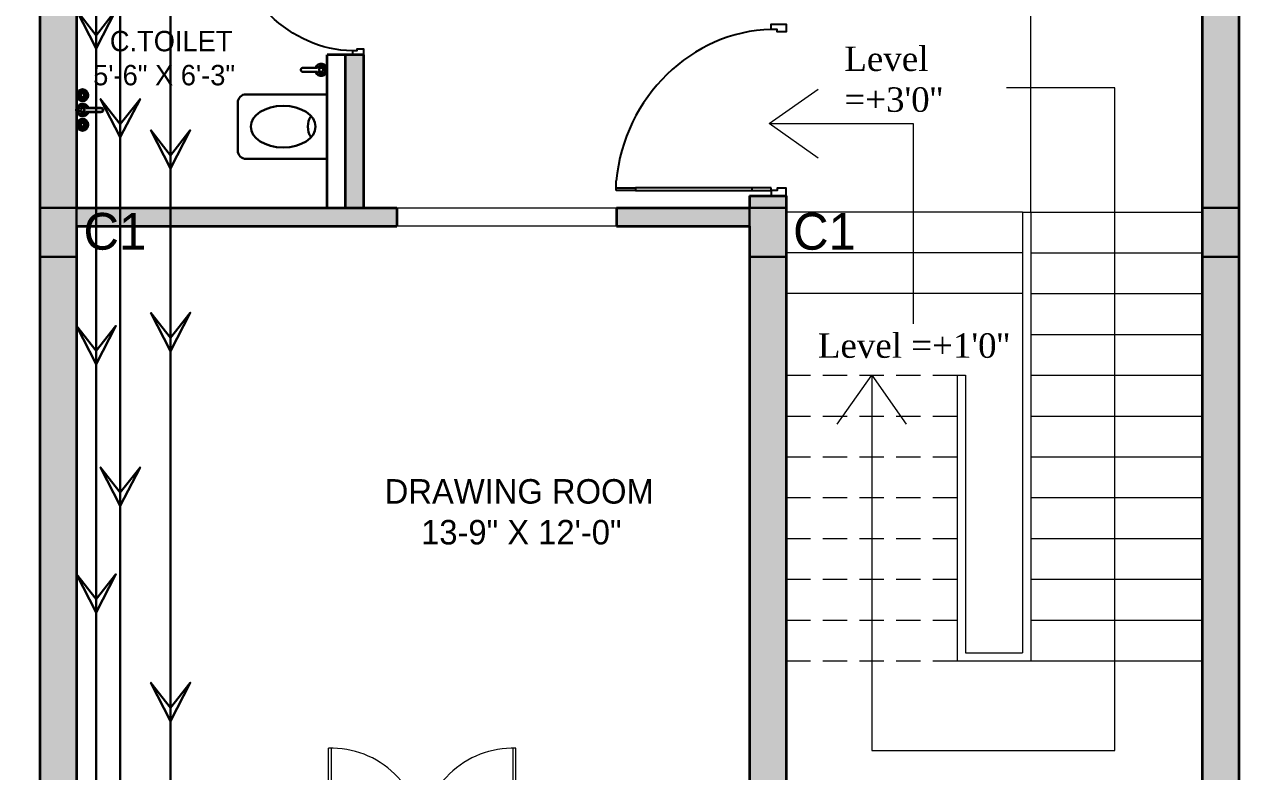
# Model space of a CAD drawing. Header units: millimetres. Extents: x -6808 to 215771, y -89660 to -16303.
# Drawn here: x 109331.6 to 109629.4, y -47695.9 to -47512.7 of the extents above; entities that cross this region are included whole.
import ezdxf

# ---------------------------------------------------------------- set-up
doc = ezdxf.new("R2010")
doc.units = ezdxf.units.MM
doc.header["$PDMODE"] = 35
doc.linetypes.add('ACAD_ISO10W100', pattern=[18, 12, -3, 0, -3])
doc.linetypes.add('DASHED', pattern=[0.75, 0.5, -0.25])
doc.layers.get('0').update_dxf_attribs({"color": 8})
for name, color, linetype, lineweight, true_color in [('AR.furniture', 7, 'Continuous', 35, 0x009e9e), ('furniture layout', 7, 'Continuous', 25, 0x006161), ('wall hatch', 7, 'Continuous', 9, 0x4a4a4a)]:
    doc.layers.add(name, color=color, linetype=linetype, lineweight=lineweight, true_color=true_color)
for name, color, linetype, lineweight in [('col.center', 5, 'ACAD_ISO10W100', 15), ('column', 5, 'Continuous', 30), ('dim2', 6, 'Continuous', 20), ('door', 5, 'Continuous', 9), ('ELECTRICAL', 150, 'Continuous', 30), ('railing', 190, 'Continuous', 13), ('SANITARY', 6, 'Continuous', 30), ('STAIR', 252, 'Continuous', 15), ('text', 7, 'Continuous', 25), ('wall', 7, 'Continuous', 35)]:
    doc.layers.add(name, color=color, linetype=linetype, lineweight=lineweight)
doc.layers.add('NET 01', color=8, linetype='Continuous')
doc.layers.add('WAL', color=7, linetype='Continuous')
doc.styles.add('SAJ', font='eurr____.ttf')
doc.styles.get("Standard").update_dxf_attribs({"font": 'times.ttf'})
doc.dimstyles.new('SAJ', dxfattribs={"dimtxt": 5, "dimasz": 2, "dimexe": 1, "dimexo": 1, "dimgap": 0.09375, "dimtad": 0, "dimdec": 1, "dimzin": 0, "dimdsep": 46, "dimlunit": 4, "dimtxsty": 'SAJ', "dimblk": 'OBLIQUE', "dimcen": 0.125, "dimdle": 0.375, "dimadec": 0, "dimazin": 0, "dimtfac": 1, "dimtdec": 1, "dimtofl": 0, "dimtmove": 0, "dimatfit": 3, "dimldrblk": 'OBLIQUE', "dimfxl": 1, "dimtolj": 1, "dimtzin": 0, "dimlwd": 5, "dimlwe": 5, "dimarcsym": 1})

# ---------------------------------------------------------------- blocks, each defined once
blk = doc.blocks.new('_Oblique')
at = {"color": 0, "linetype": 'ByBlock', "lineweight": -2}
blk.add_line((-0.5, -0.5), (0.5, 0.5), dxfattribs=at)
blk = doc.blocks.new('*D1457')
at = {"layer": 'Defpoints', "color": 0, "transparency": 16777216}
for p in [(109335.4383211158, -47023.23086066107), (109298.4519722955, -47811.23086066107), (109335.4383211158, -47811.23086066107)]:
    blk.add_point(p, dxfattribs=at)
at = {"layer": 'dim2', "color": 0, "linetype": 'DASHED', "lineweight": 5, "transparency": 16777216}
for p, q in [((109334.4383211158, -47023.23086066107), (109297.4519722955, -47023.23086066107)), ((109298.4519722955, -47022.85586066107), (109298.4519722955, -47398.81993004432)), ((109298.4519722955, -47811.60586066107), (109298.4519722955, -47435.64179127781)), ((109334.4383211158, -47811.23086066107), (109297.4519722955, -47811.23086066107))]:
    blk.add_line(p, q, dxfattribs=at)
at = {"layer": 'dim2', "color": 0, "lineweight": 5, "transparency": 16777216, "xscale": 2, "yscale": 2, "zscale": 2}
for p, rotation in [((109298.4519722955, -47023.23086066107), 90), ((109298.4519722955, -47811.23086066107), 270)]:
    blk.add_blockref('_Oblique', p, dxfattribs=dict(at, rotation=rotation))
at = {"layer": 'dim2', "color": 0, "transparency": 16777216, "insert": (109298.4519722955, -47417.23086066104), "char_height": 12, "attachment_point": 5, "rotation": 90, "style": 'SAJ'}
blk.add_mtext('\\A1;65\'-8"', dxfattribs=at)
blk = doc.blocks.new('A$C2AC05335')
at = {"layer": 'door'}
for p, q in [((2.242297157878056, 0), (2.242297157878056, 30.31279242104939)), ((3.070495263149496, 30.32720642132116), (3.070495263149496, 0)), ((56.92950473685051, 30.32720642132115), (56.9295047368505, 3.312792421049379)), ((57.75770284212192, 3.312792421049379), (57.75770284212192, 30.31279242104939)), ((1, 4.969188631581346), (2.242297157878056, 4.969188631581346)), ((1, 4.969188631581346), (1, 0)), ((2.242297157878056, 4.969188631581346), (2.242297157878056, 3.312792421049379)), ((59, 4.969188631581346), (57.75770284212192, 4.969188631581346)), ((57.75770284212192, 4.969188631581346), (57.75770284212192, 3.312792421049379)), ((59, 4.969188631581346), (59, 0)), ((3.070495263149496, 0), (1, 0)), ((2.242297157878056, 3.312792421049379), (3.070495263149496, 3.312792421049379)), ((3.070495263149496, 3.312792421049379), (3.070495263149496, 0)), ((3.070495263149496, 3.312792421049379), (56.9295047368505, 3.312792421049379)), ((57.75770284212192, 3.312792421049379), (56.9295047368505, 3.312792421049379)), ((56.9295047368505, 3.312792421049379), (56.9295047368505, 0)), ((56.9295047368505, 0), (59, 0))]:
    blk.add_line(p, q, dxfattribs=at)
for centre, radius, start, end in [((3.124026780725286, 3.450931507061147), 26.87632822560134, 359.7055095697405, 91.88003555826107), ((56.87597321927471, 3.450931507061134), 26.87632822560136, 88.11996444173887, 180.2944904302595)]:
    blk.add_arc(centre, radius, start, end, dxfattribs=at)
blk = doc.blocks.new('QEWFWE')
at = {"layer": 'NET 01'}
for p, q in [((238503.447248156, 15011.84604531023), (238503.447248156, 15015.76753637501)), ((238503.447248156, 15015.76753637501), (238505.4079936855, 15015.76753637501)), ((238503.9780872839, 15015.767536375), (238503.9780872839, 15011.84604531023)), ((238503.9780872839, 15011.84604531023), (238503.447248156, 15011.84604531023)), ((238503.447248156, 15011.84604531023), (238503.447248156, 14988.31709892158)), ((238503.9780872839, 14988.31709892158), (238503.9780872839, 15011.84604531023)), ((238503.447248156, 14988.31709892158), (238503.447248156, 14984.39560785534)), ((238503.9780872839, 14988.31709892158), (238503.447248156, 14988.31709892158)), ((238503.9780872839, 14984.39560785534), (238503.9780872839, 14988.31709892158)), ((238503.447248156, 14984.39560785534), (238503.9780872839, 14984.39560785534))]:
    blk.add_line(p, q, dxfattribs=at)
for points in [[(238503.447248156, 14984.39560785534), (238502.397248156, 14984.39560785534), (238502.397248156, 14981.39560785623), (238503.8972481559, 14981.39560785623), (238503.8972481559, 14982.89560785623), (238503.8972481559, 14983.19560785624), (238503.447248156, 14983.19560785624)], [(238536.0159434743, 14984.39560785679), (238537.0659434743, 14984.39560785679), (238537.0659434743, 14981.39560785768), (238535.5659434743, 14981.39560785768), (238535.5659434743, 14982.89560785768), (238535.5659434743, 14983.19560785768), (238536.0159434743, 14983.19560785768)]]:
    blk.add_lwpolyline(points, close=True, dxfattribs=at)
blk.add_ellipse((238504.1825277307, 14985.62107381455), major_axis=(-29.26720776775804, 13.54059412585916), ratio=0.9257658053637364, start_param=-2.718612033376265, end_param=-1.204625234293297, dxfattribs=at)
blk = doc.blocks.new('c1')
at = {"layer": 'column'}
blk.add_hatch(color=256, dxfattribs=at).paths.add_polyline_path([(58376.49144356491, -43564.36150552611), (58385.4914435649, -43564.36150552611), (58385.4914435649, -43552.3615055261), (58376.49144356491, -43552.3615055261)])
for p, q in [((58376.49144356491, -43552.3615055261), (58376.49144356491, -43564.36150552611)), ((58376.49144356491, -43552.3615055261), (58385.4914435649, -43552.3615055261)), ((58385.4914435649, -43564.36150552611), (58385.4914435649, -43552.3615055261)), ((58376.49144356491, -43564.36150552611), (58385.4914435649, -43564.36150552611))]:
    blk.add_line(p, q, dxfattribs=at)
blk = doc.blocks.new('W.C')
at = {"layer": 'AR.furniture', "lineweight": 30, "ltscale": 3}
blk.add_lwpolyline([(41572.37444388455, -1963.336699025685), (41572.37444388455, -1947.502238046189), (41552.46565824292, -1947.502238046189, 0.4142135623730898), (41550.42849591188, -1949.539400377221), (41550.42849591188, -1961.299536694608, 0.4142135623730951), (41552.46565824292, -1963.336699025685)], format="xyb", close=True, dxfattribs=at)
blk.add_arc((41572.19666471007, -1955.419468535937), 4.599524881314687, 145.5058926489781, 214.4941073510266, dxfattribs=at)
blk.add_ellipse((41561.55712293681, -1955.419468535937), major_axis=(7.964773629046628, 0), ratio=0.6406169392411422, dxfattribs=at)
blk = doc.blocks.new('A$C2ABB695D')
at = {"layer": 'AR.furniture', "lineweight": 30}
for p, q in [((4.13609783312131, 1.99691295661614), (0.4999978331179591, 1.99691295661614)), ((0.4999978331179591, 0.9969129566161428), (4.136897833115654, 0.9969129566161428))]:
    blk.add_line(p, q, dxfattribs=at)
blk.add_circle((4.999997833117959, 1.49691295661614), 0.5, dxfattribs=at)
for centre, radius, start, end in [((4.999997833117959, 1.49691295661614), 1.5, 199.6513999998952, 160.3602999999291), ((0.4999978331179591, 1.49691295661614), 0.5, 90, 270), ((4.999997833117959, 1.49691295661614), 1, 210.3431000000814, 149.7554000001396)]:
    blk.add_arc(centre, radius, start, end, dxfattribs=at)
blk = doc.blocks.new('CVGDRF')
at = {"layer": 'AR.furniture'}
for p, q in [((91951.07127386768, -21891.25163225086), (91951.07127386768, -21894.88853225086)), ((91952.07127386768, -21894.88773225086), (91952.07127386768, -21891.25163225086)), ((91947.46427386768, -21895.62663225086), (91947.19627386768, -21895.62663225086)), ((91947.46737386768, -21895.87663225086), (91947.19627386768, -21895.87663225086)), ((91947.82127386768, -21895.27273225086), (91947.82127386768, -21895.00163225087)), ((91947.82127386768, -21896.23363225086), (91947.82127386768, -21896.50163225087)), ((91948.07127386768, -21895.26963225087), (91948.07127386768, -21895.00163225087)), ((91948.07127386768, -21896.23053225086), (91948.07127386768, -21896.50163225087)), ((91948.42517386768, -21895.62663225086), (91948.69627386768, -21895.62663225086)), ((91948.42827386766, -21895.87663225086), (91948.69627386768, -21895.87663225086)), ((91954.71427386768, -21895.62663225086), (91954.44627386768, -21895.62663225086)), ((91954.71737386768, -21895.87663225086), (91954.44627386768, -21895.87663225086)), ((91955.07127386768, -21895.27273225087), (91955.07127386768, -21895.00163225087)), ((91955.07127386768, -21896.23363225086), (91955.07127386768, -21896.50163225087)), ((91955.32127386768, -21895.26963225087), (91955.32127386768, -21895.00163225087)), ((91955.32127386768, -21896.23053225086), (91955.32127386768, -21896.50163225087)), ((91955.67517386768, -21895.62663225086), (91955.94627386768, -21895.62663225086)), ((91955.67827386767, -21895.87663225086), (91955.94627386768, -21895.87663225086))]:
    blk.add_line(p, q, dxfattribs=at)
for centre, radius in [((91947.94627386768, -21895.75163225086), 1.375), ((91946.94627386768, -21895.75163225086), 0.2795085), ((91947.94627386768, -21895.75163225086), 0.5), ((91947.94627386768, -21894.75163225087), 0.2795085), ((91947.94627386768, -21896.75163225087), 0.2795085), ((91948.94627386768, -21895.75163225086), 0.2795085), ((91951.57127386768, -21895.75163225086), 0.5), ((91955.19627386768, -21895.75163225086), 1.375), ((91954.19627386768, -21895.75163225086), 0.2795085), ((91955.19627386768, -21895.75163225086), 0.5), ((91955.19627386768, -21894.75163225087), 0.2795085), ((91955.19627386768, -21896.75163225087), 0.2795085), ((91956.19627386768, -21895.75163225086), 0.2795085)]:
    blk.add_circle(centre, radius, dxfattribs=at)
for centre, radius, start, end in [((91951.57127386768, -21891.25163225086), 0.5, 0, 180), ((91947.94627386768, -21895.75163225086), 1, 105.2406999999566, 164.2093000000541), ((91947.94627386768, -21895.75163225086), 1, 196.2342200000092, 253.9046899999101), ((91947.94627386768, -21895.75163225086), 1, 16.4412999998578, 74.0788999998228), ((91947.94627386768, -21895.75163225086), 1, 286.1199999996705, 344.0884000000242), ((91951.57127386768, -21895.75163225086), 1.5, 109.6514000002878, 70.36029999980285), ((91951.57127386768, -21895.75163225086), 1, 120.3430999999761, 59.75539999985453), ((91955.19627386768, -21895.75163225086), 1, 106.1199999996706, 164.0884000000242), ((91955.19627386768, -21895.75163225086), 1, 196.4412500000557, 254.0788699999682), ((91955.19627386768, -21895.75163225086), 1, 285.2406999999566, 344.2093000000542), ((91955.19627386768, -21895.75163225086), 1, 16.23419999995927, 73.90470000020048)]:
    blk.add_arc(centre, radius, start, end, dxfattribs=at)
blk = doc.blocks.new('A$C663E713A')
at = {"layer": 'SANITARY'}
for points in [[(-4.258887202e-06, 1.7213096726e-06), (-4.258887202e-06, 10.55350848385569), (1.470434933748038, 2.854016774221236)], [(-4.258894478000001e-06, 1.7213205865e-06), (8.593550353478348, 6.125956676365602), (1.470434933748038, 2.854016774217599)]]:
    blk.add_lwpolyline(points, dxfattribs=at)
blk = doc.blocks.new('A$C0D8E6227')
at = {"layer": 'SANITARY', "color": 3}
for points in [[(5.445238567153865, -4.4420994527e-06), (-2.19930589083e-05, 9.040219140228146), (5.232251870809704, 3.203467113675287)], [(5.445238567146587, -4.4420921768e-06), (9.645760265753779, 9.681530686524637), (5.232251870809704, 3.203467113675287)]]:
    blk.add_lwpolyline(points, dxfattribs=at)
blk = doc.blocks.new('A$C73A82E6C')
at = {"layer": 'SANITARY', "color": 5}
for points in [[(-5.885813152e-07, 4.833537719456217), (9.381545446914968, 9.667076689096575), (3.210543499495543, 4.833537719463492)], [(-5.885740393e-07, 4.83353771946713), (9.381545446922244, -1.2501623132e-06), (3.210543499495543, 4.833537719463492)]]:
    blk.add_lwpolyline(points, dxfattribs=at)

msp = doc.modelspace()

# ---------------------------------------------------------------- hatches: boundary and pattern name
at = {"layer": 'wall hatch', "lineweight": 13}
for points in [[(109629.4383211159, -47023.23086066107), (109335.4383211158, -47023.23086066107), (109335.4383211158, -47715.23086066104), (109357.1883211159, -47715.23086066107), (109357.1883211159, -47706.23086066104), (109344.4383211159, -47706.23086066107), (109344.4383211159, -47562.23086066107), (109422.9896493831, -47562.23086066104), (109422.9896493831, -47557.73086066104), (109344.4383211158, -47557.73086066108), (109344.4383211158, -47482.73086066156), (109348.9383211166, -47482.73086066156), (109348.9383211166, -47478.23086066156), (109344.4383211158, -47478.23086066156), (109344.4383211158, -47436.23086066107), (109348.9383211159, -47436.23086066107), (109348.9383211158, -47431.73086066107), (109344.4383211158, -47431.73086066107), (109344.4383211158, -47293.23086066104), (109438.9383215515, -47293.23086066104), (109438.9383215515, -47288.73086066104), (109344.4383211158, -47288.73086066104), (109344.4383211158, -47108.73086066107), (109374.4383211158, -47108.73086066107), (109374.4383211158, -47104.23086066107), (109344.4383211159, -47104.23086066107), (109344.4383211159, -47097.23086066107), (109344.4383211159, -47032.23086066107), (109452.4383211159, -47032.23086066107), (109452.4383211159, -47047.23086066107), (109456.9383211158, -47047.23086066107), (109456.9383211158, -47032.23086066107), (109620.4383211158, -47032.23086066107), (109620.4383211158, -47104.23086066107), (109560.4383211159, -47104.23086066107), (109560.4383211159, -47065.23086031868), (109555.9383211158, -47065.23086031868), (109555.9383211158, -47108.73086066107), (109620.4383211158, -47108.73086066107), (109620.4383211158, -47144.73086066107), (109620.4383211159, -47288.73086066107), (109536.4383206802, -47288.73086066104), (109536.4383206802, -47293.23086066104), (109620.4383211159, -47293.23086066107), (109620.4383211159, -47500.73086066104), (109555.9383211159, -47500.73086066104), (109555.9383211159, -47509.73086066104), (109620.4383211159, -47509.73086066104), (109620.4383211159, -47710.73086066107), (109611.4383211159, -47710.73086066104), (109611.4383211159, -47715.23086066104), (109629.4383211159, -47715.23086066104)], [(109414.9383211159, -47520.23086031868), (109410.4383211158, -47520.23086031868), (109410.4383211159, -47557.73086066104), (109414.9383211159, -47557.73086066104)], [(109518.4383211159, -47554.73086066104), (109514.803918451, -47554.73086066104), (109509.4383211159, -47554.73086066104), (109509.4383211159, -47557.73086066104), (109476.849173168, -47557.73086066104), (109476.849173168, -47562.23086066104), (109509.4383211159, -47562.23086066104), (109509.4383211159, -47715.23086066104), (109527.4383211159, -47715.23086066104), (109527.4383211159, -47710.73086066107), (109518.4383211159, -47710.73086066107)]]:
    msp.add_hatch(color=256, dxfattribs=at).paths.add_polyline_path(points)

# ---------------------------------------------------------------- linework, layer by layer
at = {"linetype": 'ByBlock', "lineweight": 20}
for p, q in [((109422.9896493831, -47557.73086066107), (109476.849173168, -47557.73086066107)), ((109476.849173168, -47557.73086066107), (109480.7978449007, -47557.73086066107)), ((109476.849173168, -47562.23086066104), (109422.9896493831, -47562.23086066107)), ((109480.7978449007, -47562.23086066104), (109476.849173168, -47562.23086066107))]:
    msp.add_line(p, q, dxfattribs=at)
at = {"layer": 'railing', "color": 1}
for p, q in [((109576.4383211159, -47558.73086066104), (109576.4383211159, -47666.73086066104)), ((109576.4383211159, -47558.73086066104), (109578.4383211159, -47558.73086066104)), ((109560.4383211159, -47598.73086066105), (109562.4383211159, -47598.73086066105)), ((109562.4383211159, -47598.73086066105), (109562.4383211159, -47666.73086066104)), ((109562.4383211159, -47666.73086066104), (109576.4383211159, -47666.73086066104))]:
    msp.add_line(p, q, dxfattribs=at)
at = {"layer": 'SANITARY', "color": 5}
msp.add_line((109349.2287591142, -47454.77281043501), (109349.2287591142, -47834.11943130293), dxfattribs=at)
at = {"layer": 'SANITARY'}
msp.add_line((109355.1853946438, -47473.06132067739), (109355.1853946438, -47833.59278929859), dxfattribs=at)
at = {"layer": 'SANITARY', "color": 3}
msp.add_line((109367.5314981793, -47501.78691422473), (109367.5314981793, -47833.92899343), dxfattribs=at)
at = {"layer": 'STAIR'}
for p, q in [((109578.4383211159, -47558.73086066104), (109578.4383211159, -47509.73086066104)), ((109599.0869568448, -47528.33780810567), (109572.4727108254, -47528.33780810567)), ((109599.0869568448, -47690.6930790478), (109599.0869568448, -47528.33780810567)), ((109576.4383211159, -47558.73086066104), (109518.4383211159, -47558.73086066104)), ((109578.4383211159, -47558.73086066104), (109620.4383211159, -47558.73086066104)), ((109578.4383211159, -47558.73086066104), (109578.4383211159, -47668.73086066107)), ((109576.4383211159, -47568.73086066105), (109518.4383211159, -47568.73086066105)), ((109578.4383211159, -47568.73086066105), (109620.4383211159, -47568.73086066105)), ((109576.4383211159, -47578.73086066104), (109518.4383211159, -47578.73086066104)), ((109578.4383211159, -47578.73086066104), (109620.4383211159, -47578.73086066104)), ((109578.4383211159, -47588.73086066107), (109620.4383211159, -47588.73086066107)), ((109560.4383211159, -47598.73086066105), (109560.4383211159, -47668.73086066107)), ((109578.4383211159, -47598.73086066105), (109620.4383211159, -47598.73086066105)), ((109578.4383211159, -47608.73086066104), (109620.4383211159, -47608.73086066104)), ((109578.4383211159, -47618.73086066107), (109620.4383211159, -47618.73086066107)), ((109578.4383211159, -47628.73086066104), (109620.4383211159, -47628.73086066104)), ((109578.4383211159, -47638.73086066104), (109620.4383211159, -47638.73086066104)), ((109578.4383211159, -47648.73086066105), (109620.4383211159, -47648.73086066105)), ((109578.4383211159, -47658.73086066104), (109620.4383211159, -47658.73086066104)), ((109560.4383211159, -47668.73086066107), (109578.4383211159, -47668.73086066107)), ((109578.4383211159, -47668.73086066107), (109620.4383211159, -47668.73086066107))]:
    msp.add_line(p, q, dxfattribs=at)
at = {"layer": 'STAIR', "linetype": 'DASHED', "ltscale": 12}
for p, q in [((109518.4383211159, -47598.73086066105), (109560.4383211159, -47598.73086066105)), ((109518.4383211159, -47608.73086066104), (109560.4383211159, -47608.73086066104)), ((109518.4383211159, -47618.73086066107), (109560.4383211159, -47618.73086066107)), ((109518.4383211159, -47628.73086066104), (109560.4383211159, -47628.73086066104)), ((109518.4383211159, -47638.73086066104), (109560.4383211159, -47638.73086066104)), ((109518.4383211159, -47648.73086066105), (109560.4383211159, -47648.73086066105)), ((109518.4383211159, -47658.73086066104), (109560.4383211159, -47658.73086066104)), ((109518.4383211159, -47668.73086066107), (109560.4383211159, -47668.73086066107))]:
    msp.add_line(p, q, dxfattribs=at)
at = {"layer": 'wall'}
for p, q in [((109335.4383211158, -47023.23086066107), (109335.4383211158, -47811.23086066107)), ((109629.4383211159, -47023.23086066107), (109629.4383211159, -47811.23086066107)), ((109344.4383211158, -47482.73086066156), (109344.4383211158, -47557.73086066108)), ((109620.4383211159, -47509.73086066104), (109620.4383211159, -47710.73086066107)), ((109509.4383211159, -47554.73086066104), (109509.4383211159, -47557.73086066104)), ((109509.4383211159, -47554.73086066104), (109518.4383211159, -47554.73086066104)), ((109518.4383211159, -47554.73086066104), (109518.4383211159, -47710.73086066107)), ((109344.4383211159, -47562.23086066107), (109344.4383211159, -47706.23086066107)), ((109509.4383211159, -47562.23086066104), (109509.4383211159, -47715.23086066104))]:
    msp.add_line(p, q, dxfattribs=at)
at = {"layer": 'wall', "color": 1}
for p, q in [((109405.9383211159, -47557.73086066104), (109405.9383211159, -47520.23086031868)), ((109410.4383211158, -47520.23086031868), (109405.9383211159, -47520.23086031868)), ((109410.4383211159, -47557.73086066104), (109410.4383211158, -47520.23086031868)), ((109414.9383211145, -47520.23086031868), (109410.4383211158, -47520.23086031868)), ((109414.9383211159, -47557.73086066104), (109414.9383211159, -47520.23086031868)), ((109344.4383211159, -47557.73086066108), (109422.9896493831, -47557.73086066104)), ((109422.9896493831, -47557.73086066104), (109422.9896493831, -47562.23086066104)), ((109476.849173168, -47557.73086066104), (109509.4383211159, -47557.73086066104)), ((109476.849173168, -47557.73086066104), (109476.849173168, -47562.23086066104)), ((109344.4383211159, -47562.23086066107), (109422.9896493831, -47562.23086066104)), ((109476.849173168, -47562.23086066104), (109509.4383211159, -47562.23086066104))]:
    msp.add_line(p, q, dxfattribs=at)

# ---------------------------------------------------------------- block references
at = {"linetype": 'ByBlock', "lineweight": 20, "rotation": 90}
for p, xscale, yscale, zscale in [((123675.2398811077, 179535.4175337337), -0.9518673649145052, 0.9518673649145052, 0.9518673649145052), ((127667.9130338327, -336492.6469989818), 1.211467555345734, 1.211467555345734, 1.211467555345734)]:
    msp.add_blockref('QEWFWE', p, dxfattribs=dict(at, xscale=xscale, yscale=yscale, zscale=zscale))
at = {"layer": 'AR.furniture', "xscale": -1, "rotation": 270.0000000004064}
msp.add_blockref('CVGDRF', (131241.6899540103, -139485.3022875261), dxfattribs=at)
at = {"layer": 'column'}
for p in [(50958.94687755088, -4005.369355134964), (51132.94687755099, -4005.369355134964), (51243.94687755094, -4005.369355134964)]:
    msp.add_blockref('c1', p, dxfattribs=at)
at = {"layer": 'door', "xscale": 0.8275862068965517, "yscale": 0.8275862068965517, "zscale": 0.8275862068965517}
msp.add_blockref('A$C2AC05335', (109404.3607349086, -47715.23086066091), dxfattribs=at)
at = {"layer": 'ELECTRICAL', "rotation": 356.2586047533993}
for p in [(109362.0978651522, -47547.72390540445), (109362.0978651522, -47592.46205031168), (109362.0978651522, -47683.13211341928)]:
    msp.add_blockref('A$C0D8E6227', p, dxfattribs=at)
at = {"layer": 'furniture layout'}
msp.add_blockref('A$C2ABB695D', (109399.4383232819, -47525.3934657986), dxfattribs=at)
at = {"layer": 'furniture layout', "linetype": 'ByBlock', "lineweight": 13, "xscale": -1, "rotation": 180}
msp.add_blockref('W.C', (67833.56387723048, -49493.23309870722), dxfattribs=at)
at = {"layer": 'SANITARY'}
for name, p, rotation in [('A$C73A82E6C', (109354.0622561611, -47518.66626903904), 89.76494538494914), ('A$C663E713A', (109355.1853828464, -47540.42768818758), 27.24564370438945), ('A$C73A82E6C', (109354.0622561611, -47596.01002439734), 89.76494538494914), ('A$C663E713A', (109355.1853828464, -47630.70150968128), 27.24564370438945), ('A$C73A82E6C', (109354.0622561611, -47656.88077182254), 89.76494538494914)]:
    msp.add_blockref(name, p, dxfattribs=dict(at, rotation=rotation))

# ---------------------------------------------------------------- texts
at = {"layer": 'col.center', "linetype": 'ByBlock', "char_height": 9, "width": 293.6941008602527, "attachment_point": 1, "style": 'SAJ'}
for insert in [(109346.1687315744, -47558.96353845247), (109520.1687315745, -47558.96353845247)]:
    msp.add_mtext('\\A1;{\\fCentury Gothic|b0|i0|c0|p34;C1}', dxfattribs=dict(at, insert=insert))
at = {"layer": 'text', "ltscale": 2, "char_height": 6, "width": 244.7450840502106, "attachment_point": 1, "style": 'SAJ'}
for s, insert in [('\\A1;{\\fCentury Gothic|b0|i0|c0|p34; \\H0.83333x; C.TOILET\\P5\'-6" X 6\'-3"}', (109348.5273123335, -47514.34706693838)), ('\\A1;{\\fCentury Gothic|b0|i0|c0|p34; DRAWING ROOM\\P     13-9" X 12\'-0"}', (109417.7985026229, -47624.19735355459))]:
    msp.add_mtext(s, dxfattribs=dict(at, insert=insert))
at = {"layer": 'WAL', "char_height": 6, "attachment_point": 1}
for s, insert, width in [("\\A1;Level =+3'0''", (109532.7335209756, -47518.17307743173), 31.11068004321714), ("\\A1;Level =+1'0''", (109526.2476900517, -47588.46353404297), 87.64535803523903)]:
    msp.add_mtext(s, dxfattribs=dict(at, insert=insert, width=width))

# ---------------------------------------------------------------- dimensions: what is measured, and where the dimension line sits
at = {"layer": 'dim2'}
dim = msp.add_linear_dim(base=(109298.4519722955, -47811.23086066107), p1=(109335.4383211158, -47023.23086066107), p2=(109335.4383211158, -47811.23086066107), angle=270, dimstyle='SAJ', override={"dimtxt": 12}, dxfattribs=at)
dim.commit()
dim.dimension.update_dxf_attribs({"geometry": '*D1457', "text_midpoint": (109298.4519722955, -47417.23086066104), "dimtype": 161})

# ---------------------------------------------------------------- leaders
at = {"layer": 'STAIR'}
for points in [[(109514.3130275602, -47537.0735260287), (109549.6300359541, -47537.0735260287), (109549.6300359541, -47586.12715965408)], [(109539.4383211159, -47598.73086066105), (109539.4383211159, -47690.6930790478), (109599.0869568448, -47690.6930790478)]]:
    msp.add_leader(points, dimstyle='SAJ', override={"dimasz": 12, "dimldrblk": 'Open90'}, dxfattribs=at)

doc.saveas('drawing.dxf')
